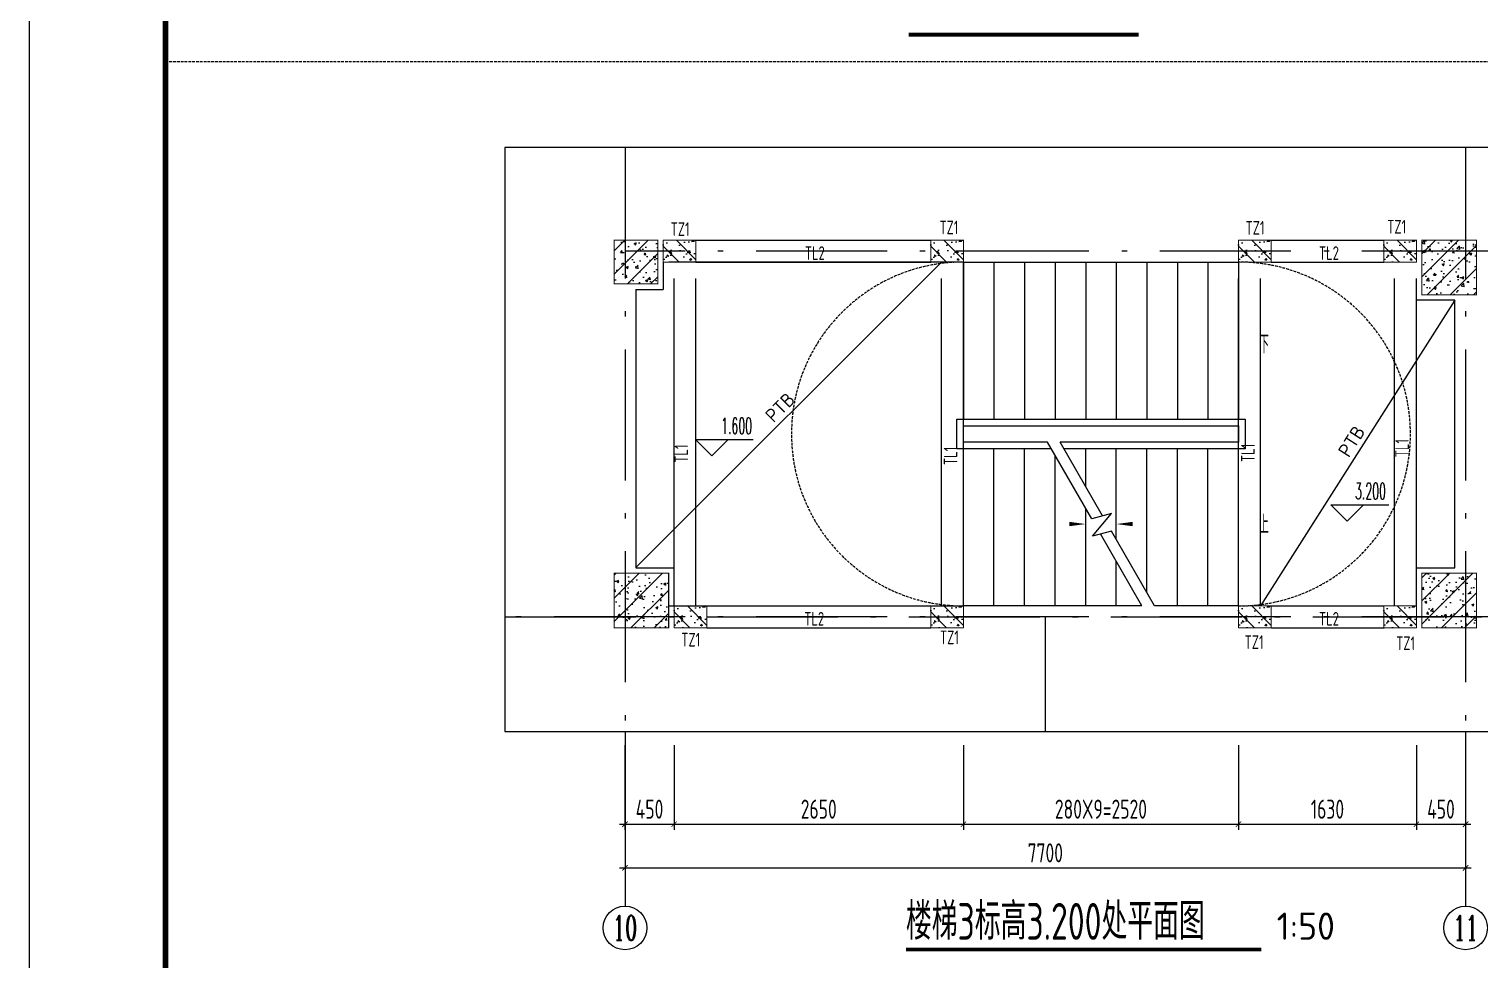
# Model space of a CAD drawing. Extents: x 169490 to 7584583, y -2399407 to 1374371.
# Drawn here: x 593778 to 607069, y 431176 to 439705 of the extents above; entities that cross this region are included whole.
import ezdxf
from ezdxf.enums import TextEntityAlignment as Align

# ---------------------------------------------------------------- set-up
doc = ezdxf.new("R2010")
doc.units = 0
doc.header["$LTSCALE"] = 100
for name, pattern in [('__DASH', [0.35, 0.25, -0.1]), ('D3轴线点划线', [18.5, 12, -3, 0.5, -3]), ('H3普通虚线', [4.2, 3, -1.2])]:
    doc.linetypes.add(name, pattern=pattern)
doc.layers.get('0').update_dxf_attribs({"linetype": 'CONTINUOUS'})
doc.layers.get('DEFPOINTS').update_dxf_attribs({"linetype": 'CONTINUOUS'})
for name, color, linetype in [('A-LM-FX(分割线)', 251, 'CONTINUOUS'), ('AXIS_TEXT', 4, 'CONTINUOUS'), ('C-AXIS(轴号)', 3, 'CONTINUOUS'), ('C-AXIS-T(字)', 7, 'CONTINUOUS'), ('C-DOTE', 8, 'D3轴线点划线'), ('DIM_ELEV', 3, 'CONTINUOUS'), ('DIM_SYMB', 3, 'CONTINUOUS'), ('DIM标注', 7, 'CONTINUOUS'), ('HATCH填充', 251, 'CONTINUOUS'), ('PUB_TEXT', 4, 'CONTINUOUS'), ('S-BEAM-LINE2', 4, 'H3普通虚线'), ('S-COLU-HATCH', 251, 'CONTINUOUS'), ('STAIR', 2, 'CONTINUOUS'), ('TXT', 3, 'CONTINUOUS'), ('图框', 140, 'CONTINUOUS')]:
    doc.layers.add(name, color=color, linetype=linetype)
doc.layers.add('S-COLU-LINE1', color=6, linetype='CONTINUOUS', lineweight=18)
doc.styles.add('_TCH_AXIS', font='COMPLEX', dxfattribs={"bigfont": 'GBCBIG'})
doc.styles.add('_TCH_DIM', font='SIMPLEX', dxfattribs={"bigfont": 'GBCBIG'})
doc.styles.add('COMPLEX', font='COMPLEX')
doc.styles.get("Standard").update_dxf_attribs({"font": 'tssdeng.shx', "width": 0.7, "bigfont": 'hztxt.shx'})
doc.styles.add('TSSD_Dimension', font='Tssdeng.shx', dxfattribs={"width": 0.7, "bigfont": 'tssdchn.shx'})
doc.styles.add('TSSD_Norm', font='tssdeng.shx', dxfattribs={"bigfont": 'hztxt.shx'})
doc.styles.add('TSSD_REIN', font='tssdeng.shx', dxfattribs={"width": 0.7, "bigfont": 'hztxt.shx'})
doc.dimstyles.new('TSSD_50_50', dxfattribs={"dimtxt": 175, "dimasz": 50, "dimexe": 50, "dimexo": 125, "dimgap": 50, "dimtad": 1, "dimdec": 0, "dimzin": 0, "dimdsep": 46, "dimtxsty": 'TSSD_Dimension', "dimblk": 'ARCHTICK', "dimblk1": 'ARCHTICK', "dimblk2": 'ARCHTICK', "dimcen": 0, "dimdle": 50, "dimclrt": 7, "dimadec": 0, "dimazin": 0, "dimtfac": 1, "dimtdec": 0, "dimtix": 1, "dimtmove": 2, "dimatfit": 3, "dimfxl": 1, "dimtolj": 1, "dimtzin": 0, "dimarcsym": 0})
pattern_1 = [(50, (-5252822.5, 2475114.26), (215.178055, -18.8256405), [22.5, -247.5]), (355, (-5252822.5, 2475114.26), (-41.6254, 225.65764), [18, -198]), (100.4514, (-5252804.56, 2475112.69), (173.5528145, 206.8318626), [19.122057, -210.3426336]), (46.1842, (-5252822.5, 2475174.26), (320.172315, -49.655704), [33.75, -371.25]), (96.6356, (-5252795.8, 2475170.12), (280.398812, 292.235361), [28.683086, -315.5139]), (351.1842, (-5252822.5, 2475174.26), (280.398584, 292.23558), [27, -297]), (21, (-5252792.5, 2475159.26), (179.0721156, -120.785667), [22.5, -247.5]), (326, (-5252792.5, 2475159.26), (72.9945996, 217.5450135), [18, -198]), (71.4514, (-5252777.57, 2475149.2), (252.0667886, 96.759149), [19.122057, -210.3426336]), (37.5, (-5252822.494, 2475114.26), (3.6479566, 99.86815615), [0, -195.6, 0, -201, 0, -198.75]), (7.5, (-5252822.49, 2475114.26), (78.9208612, 118.3235136), [0, -114.6, 0, -191.1, 0, -75.75]), (327.5, (-5252889.394, 2475114.26), (160.1467309, -6.7664615), [0, -75, 0, -234, 0, -310.5]), (317.5, (-5252919.4, 2475114.26), (174.9558508, 30.0314947), [0, -97.5, 0, -155.4, 0, -220.5]), (45, (-5252822.5, 2475114.26), (-106.066017, 106.066017), [])]

# ---------------------------------------------------------------- blocks, each defined once
blk = doc.blocks.new('_ARCHTICK')
at = {"const_width": 0.15}
blk.add_lwpolyline([(-0.5, -0.5), (0.5, 0.5)], dxfattribs=at)
blk = doc.blocks.new('*D866')
at = {"layer": 'DEFPOINTS', "color": 0, "ltscale": 10, "transparency": 16777216}
for p in [(599237, 433270), (599687, 433270), (599687, 432420)]:
    blk.add_point(p, dxfattribs=at)
at = {"layer": 'DIM标注', "color": 0, "lineweight": -2, "ltscale": 10, "transparency": 16777216}
for p, q in [((599237, 433145), (599237, 432370)), ((599687, 433145), (599687, 432370)), ((599187, 432420), (599737, 432420))]:
    blk.add_line(p, q, dxfattribs=at)
at = {"layer": 'DIM标注', "color": 0, "lineweight": -2, "ltscale": 10, "transparency": 16777216, "xscale": 50, "yscale": 50, "zscale": 50, "rotation": 180}
blk.add_blockref('_ARCHTICK', (599237, 432420), dxfattribs=at)
at = {"layer": 'DIM标注', "color": 0, "lineweight": -2, "ltscale": 10, "transparency": 16777216, "xscale": 50, "yscale": 50, "zscale": 50}
blk.add_blockref('_ARCHTICK', (599687, 432420), dxfattribs=at)
at = {"layer": 'DIM标注', "color": 7, "ltscale": 10, "transparency": 16777216, "insert": (599462, 432558), "char_height": 175, "attachment_point": 5, "style": 'TSSD_Dimension'}
blk.add_mtext('\\A1;450', dxfattribs=at)
blk = doc.blocks.new('*D867')
at = {"layer": 'DEFPOINTS', "color": 0, "ltscale": 10, "transparency": 16777216}
for p in [(602337, 433270), (604857, 433270), (604857, 432420)]:
    blk.add_point(p, dxfattribs=at)
at = {"layer": 'DIM标注', "color": 0, "lineweight": -2, "ltscale": 10, "transparency": 16777216}
for p, q in [((602337, 433145), (602337, 432370)), ((604857, 433145), (604857, 432370)), ((602287, 432420), (604907, 432420))]:
    blk.add_line(p, q, dxfattribs=at)
at = {"layer": 'DIM标注', "color": 0, "lineweight": -2, "ltscale": 10, "transparency": 16777216, "xscale": 50, "yscale": 50, "zscale": 50, "rotation": 180}
blk.add_blockref('_ARCHTICK', (602337, 432420), dxfattribs=at)
at = {"layer": 'DIM标注', "color": 0, "lineweight": -2, "ltscale": 10, "transparency": 16777216, "xscale": 50, "yscale": 50, "zscale": 50}
blk.add_blockref('_ARCHTICK', (604857, 432420), dxfattribs=at)
at = {"layer": 'DIM标注', "color": 7, "ltscale": 10, "transparency": 16777216, "insert": (603597, 432558), "char_height": 175, "attachment_point": 5, "style": 'TSSD_Dimension'}
blk.add_mtext('\\A1;280X9=2520', dxfattribs=at)
blk = doc.blocks.new('*D868')
at = {"layer": 'DEFPOINTS', "color": 0, "ltscale": 10, "transparency": 16777216}
for p in [(606487, 433270), (606937, 433270), (606937, 432420)]:
    blk.add_point(p, dxfattribs=at)
at = {"layer": 'DIM标注', "color": 0, "lineweight": -2, "ltscale": 10, "transparency": 16777216}
for p, q in [((606487, 433145), (606487, 432370)), ((606937, 433145), (606937, 432370)), ((606437, 432420), (606987, 432420))]:
    blk.add_line(p, q, dxfattribs=at)
at = {"layer": 'DIM标注', "color": 0, "lineweight": -2, "ltscale": 10, "transparency": 16777216, "xscale": 50, "yscale": 50, "zscale": 50, "rotation": 180}
blk.add_blockref('_ARCHTICK', (606487, 432420), dxfattribs=at)
at = {"layer": 'DIM标注', "color": 0, "lineweight": -2, "ltscale": 10, "transparency": 16777216, "xscale": 50, "yscale": 50, "zscale": 50}
blk.add_blockref('_ARCHTICK', (606937, 432420), dxfattribs=at)
at = {"layer": 'DIM标注', "color": 7, "ltscale": 10, "transparency": 16777216, "insert": (606712, 432558), "char_height": 175, "attachment_point": 5, "style": 'TSSD_Dimension'}
blk.add_mtext('\\A1;450', dxfattribs=at)
blk = doc.blocks.new('*D869')
at = {"layer": 'DEFPOINTS', "color": 0, "ltscale": 10, "transparency": 16777216}
for p in [(599237.469923, 433270.218571), (606937.469923, 433270.218571), (606937.469923, 432020.218571)]:
    blk.add_point(p, dxfattribs=at)
at = {"layer": 'DIM标注', "color": 0, "lineweight": -2, "ltscale": 10, "transparency": 16777216}
for p, q in [((599237.469923, 433145.218571), (599237.469923, 431970.218571)), ((606937.469923, 433145.218571), (606937.469923, 431970.218571)), ((599187.469923, 432020.218571), (606987.469923, 432020.218571))]:
    blk.add_line(p, q, dxfattribs=at)
at = {"layer": 'DIM标注', "color": 0, "lineweight": -2, "ltscale": 10, "transparency": 16777216, "xscale": 50, "yscale": 50, "zscale": 50, "rotation": 180}
blk.add_blockref('_ARCHTICK', (599237.469923, 432020.218571), dxfattribs=at)
at = {"layer": 'DIM标注', "color": 0, "lineweight": -2, "ltscale": 10, "transparency": 16777216, "xscale": 50, "yscale": 50, "zscale": 50}
blk.add_blockref('_ARCHTICK', (606937.469923, 432020.218571), dxfattribs=at)
at = {"layer": 'DIM标注', "color": 7, "ltscale": 10, "transparency": 16777216, "insert": (603087.469923, 432157.718571), "char_height": 175, "attachment_point": 5, "style": 'TSSD_Dimension'}
blk.add_mtext('\\A1;7700', dxfattribs=at)
blk = doc.blocks.new('_AXISO')
blk.add_circle((0, 0), 0.5)
at = {"layer": 'AXIS_TEXT', "style": 'COMPLEX', "width": 1.041667}
blk.add_attdef('A', text='', height=0.56, dxfattribs=at).set_placement((-0.25, -0.28), (0.25, -0.28), align=Align.FIT)
blk = doc.blocks.new('*D892')
at = {"layer": 'DEFPOINTS', "color": 0, "ltscale": 10, "transparency": 16777216}
for p in [(604857, 433270), (606487, 433270), (606487, 432420)]:
    blk.add_point(p, dxfattribs=at)
at = {"layer": 'DIM标注', "color": 0, "lineweight": -2, "ltscale": 10, "transparency": 16777216}
for p, q in [((604857, 433145), (604857, 432370)), ((606487, 433145), (606487, 432370)), ((604807, 432420), (606537, 432420))]:
    blk.add_line(p, q, dxfattribs=at)
at = {"layer": 'DIM标注', "color": 0, "lineweight": -2, "ltscale": 10, "transparency": 16777216, "xscale": 50, "yscale": 50, "zscale": 50, "rotation": 180}
blk.add_blockref('_ARCHTICK', (604857, 432420), dxfattribs=at)
at = {"layer": 'DIM标注', "color": 0, "lineweight": -2, "ltscale": 10, "transparency": 16777216, "xscale": 50, "yscale": 50, "zscale": 50}
blk.add_blockref('_ARCHTICK', (606487, 432420), dxfattribs=at)
at = {"layer": 'DIM标注', "color": 7, "ltscale": 10, "transparency": 16777216, "insert": (605672, 432558), "char_height": 175, "attachment_point": 5, "style": 'TSSD_Dimension'}
blk.add_mtext('\\A1;1630', dxfattribs=at)
blk = doc.blocks.new('*D893')
at = {"layer": 'DEFPOINTS', "color": 0, "ltscale": 10, "transparency": 16777216}
for p in [(599687, 433270), (602337, 433270), (602337, 432420)]:
    blk.add_point(p, dxfattribs=at)
at = {"layer": 'DIM标注', "color": 0, "lineweight": -2, "ltscale": 10, "transparency": 16777216}
for p, q in [((599687, 433145), (599687, 432370)), ((602337, 433145), (602337, 432370)), ((599637, 432420), (602387, 432420))]:
    blk.add_line(p, q, dxfattribs=at)
at = {"layer": 'DIM标注', "color": 0, "lineweight": -2, "ltscale": 10, "transparency": 16777216, "xscale": 50, "yscale": 50, "zscale": 50, "rotation": 180}
blk.add_blockref('_ARCHTICK', (599687, 432420), dxfattribs=at)
at = {"layer": 'DIM标注', "color": 0, "lineweight": -2, "ltscale": 10, "transparency": 16777216, "xscale": 50, "yscale": 50, "zscale": 50}
blk.add_blockref('_ARCHTICK', (602337, 432420), dxfattribs=at)
at = {"layer": 'DIM标注', "color": 7, "ltscale": 10, "transparency": 16777216, "insert": (601012, 432558), "char_height": 175, "attachment_point": 5, "style": 'TSSD_Dimension'}
blk.add_mtext('\\A1;2650', dxfattribs=at)

msp = doc.modelspace()

# ---------------------------------------------------------------- hatches: boundary and pattern name
at = {"layer": 'HATCH填充', "ltscale": 10}
h = msp.add_hatch(dxfattribs=at)
h.set_pattern_fill('ARMORED', color=256, scale=25, angle=-90, style=0)
h.set_pattern_definition([(320, (2825484.61, 6091992.77), (-15.6880337, -179.3150457), [18.75, -206.25]), (265, (2825484.6, 6091992.77), (188.0480334, 34.6878334), [15, -165]), (10.4514, (2825483.3, 6091977.83), (172.3598855, -144.6273454), [15.9350475, -175.285528]), (316.1842, (2825534.6, 6091992.77), (-41.3797536, -266.810262), [28.125, -309.375]), (6.6356, (2825531.16, 6091970.54), (243.529468, -233.665676), [23.902572, -262.92825]), (261.1842, (2825534.6, 6091992.77), (243.52965, -233.665486), [22.5, -247.5]), (291, (2825522.11, 6091967.77), (-100.6547227, -149.226763), [18.75, -206.25]), (236, (2825522.1, 6091967.77), (181.287511, -60.828833), [15, -165]), (341.4514, (2825513.72, 6091955.34), (80.632624, -210.055657), [15.9350475, -175.285528]), (307.5, (2825484.61, 6091992.77), (83.22346346, -3.0399638), [0, -163, 0, -167.5, 0, -165.625]), (277.5, (2825484.61, 6091992.77), (98.602928, -65.7673844), [0, -95.5, 0, -159.25, 0, -63.125]), (237.5, (2825484.61, 6092048.52), (-5.6387179, -133.45560904), [0, -62.5, 0, -195, 0, -258.75]), (227.5, (2825484.61, 6092073.52), (25.0262456, -145.7965423), [0, -81.25, 0, -129.5, 0, -183.75]), (315, (2825484.61, 6091992.77), (88.3883476, 88.3883476), [])])
h.paths.add_polyline_path([(599887.5, 437770.2), (599887.5, 437570.2), (599587.5, 437570.2), (599587.5, 437770.2)])
h = msp.add_hatch(dxfattribs=at)
h.set_pattern_fill('ARMORED', color=256, scale=25, angle=-90, style=0)
h.set_pattern_definition([(320, (2827934.61, 6091992.77), (-15.6880337, -179.3150457), [18.75, -206.25]), (265, (2827934.6, 6091992.77), (188.0480334, 34.6878334), [15, -165]), (10.4514, (2827933.3, 6091977.83), (172.3598855, -144.6273454), [15.9350475, -175.285528]), (316.1842, (2827984.6, 6091992.77), (-41.3797536, -266.810262), [28.125, -309.375]), (6.6356, (2827981.16, 6091970.54), (243.529468, -233.665676), [23.902572, -262.92825]), (261.1842, (2827984.6, 6091992.77), (243.52965, -233.665486), [22.5, -247.5]), (291, (2827972.11, 6091967.77), (-100.6547227, -149.226763), [18.75, -206.25]), (236, (2827972.1, 6091967.77), (181.287511, -60.828833), [15, -165]), (341.4514, (2827963.72, 6091955.34), (80.632624, -210.055657), [15.9350475, -175.285528]), (307.5, (2827934.61, 6091992.77), (83.22346346, -3.0399638), [0, -163, 0, -167.5, 0, -165.625]), (277.5, (2827934.61, 6091992.77), (98.602928, -65.7673844), [0, -95.5, 0, -159.25, 0, -63.125]), (237.5, (2827934.61, 6092048.52), (-5.6387179, -133.45560904), [0, -62.5, 0, -195, 0, -258.75]), (227.5, (2827934.61, 6092073.52), (25.0262456, -145.7965423), [0, -81.25, 0, -129.5, 0, -183.75]), (315, (2827934.61, 6091992.77), (88.3883476, 88.3883476), [])])
h.paths.add_polyline_path([(602337.5, 437770.2), (602337.5, 437570.2), (602037.5, 437570.2), (602037.5, 437770.2)])
h = msp.add_hatch(dxfattribs=at)
h.set_pattern_fill('ARMORED', color=256, scale=25, angle=-90, style=0)
h.set_pattern_definition([(320, (2830754.61, 6091992.77), (-15.6880337, -179.3150457), [18.75, -206.25]), (265, (2830754.6, 6091992.77), (188.0480334, 34.6878334), [15, -165]), (10.4514, (2830753.3, 6091977.83), (172.3598855, -144.6273454), [15.9350475, -175.285528]), (316.1842, (2830804.6, 6091992.77), (-41.3797536, -266.810262), [28.125, -309.375]), (6.6356, (2830801.16, 6091970.54), (243.529468, -233.665676), [23.902572, -262.92825]), (261.1842, (2830804.6, 6091992.77), (243.52965, -233.665486), [22.5, -247.5]), (291, (2830792.11, 6091967.77), (-100.6547227, -149.226763), [18.75, -206.25]), (236, (2830792.1, 6091967.77), (181.287511, -60.828833), [15, -165]), (341.4514, (2830783.72, 6091955.34), (80.632624, -210.055657), [15.9350475, -175.285528]), (307.5, (2830754.61, 6091992.77), (83.22346346, -3.0399638), [0, -163, 0, -167.5, 0, -165.625]), (277.5, (2830754.61, 6091992.77), (98.602928, -65.7673844), [0, -95.5, 0, -159.25, 0, -63.125]), (237.5, (2830754.61, 6092048.52), (-5.6387179, -133.45560904), [0, -62.5, 0, -195, 0, -258.75]), (227.5, (2830754.61, 6092073.52), (25.0262456, -145.7965423), [0, -81.25, 0, -129.5, 0, -183.75]), (315, (2830754.61, 6091992.77), (88.3883476, 88.3883476), [])])
h.paths.add_polyline_path([(605157.5, 437770.2), (605157.5, 437570.2), (604857.5, 437570.2), (604857.5, 437770.2)])
h = msp.add_hatch(dxfattribs=at)
h.set_pattern_fill('ARMORED', color=256, scale=25, angle=-90, style=0)
h.set_pattern_definition([(320, (2832084.61, 6091992.77), (-15.6880337, -179.3150457), [18.75, -206.25]), (265, (2832084.6, 6091992.77), (188.0480334, 34.6878334), [15, -165]), (10.4514, (2832083.3, 6091977.83), (172.3598855, -144.6273454), [15.9350475, -175.285528]), (316.1842, (2832134.6, 6091992.77), (-41.3797536, -266.810262), [28.125, -309.375]), (6.6356, (2832131.16, 6091970.54), (243.529468, -233.665676), [23.902572, -262.92825]), (261.1842, (2832134.6, 6091992.77), (243.52965, -233.665486), [22.5, -247.5]), (291, (2832122.11, 6091967.77), (-100.6547227, -149.226763), [18.75, -206.25]), (236, (2832122.1, 6091967.77), (181.287511, -60.828833), [15, -165]), (341.4514, (2832113.72, 6091955.34), (80.632624, -210.055657), [15.9350475, -175.285528]), (307.5, (2832084.61, 6091992.77), (83.22346346, -3.0399638), [0, -163, 0, -167.5, 0, -165.625]), (277.5, (2832084.61, 6091992.77), (98.602928, -65.7673844), [0, -95.5, 0, -159.25, 0, -63.125]), (237.5, (2832084.61, 6092048.52), (-5.6387179, -133.45560904), [0, -62.5, 0, -195, 0, -258.75]), (227.5, (2832084.61, 6092073.52), (25.0262456, -145.7965423), [0, -81.25, 0, -129.5, 0, -183.75]), (315, (2832084.61, 6091992.77), (88.3883476, 88.3883476), [])])
h.paths.add_polyline_path([(606487.5, 437770.2), (606487.5, 437570.2), (606187.5, 437570.2), (606187.5, 437770.2)])
h = msp.add_hatch(dxfattribs=at)
h.set_pattern_fill('ARMORED', color=256, scale=25, angle=-90, style=0)
h.set_pattern_definition([(320, (2825584.61, 6088642.77), (-15.6880337, -179.3150457), [18.75, -206.25]), (265, (2825584.6, 6088642.77), (188.0480334, 34.6878334), [15, -165]), (10.4514, (2825583.3, 6088627.83), (172.3598855, -144.6273454), [15.9350475, -175.285528]), (316.1842, (2825634.6, 6088642.77), (-41.3797536, -266.810262), [28.125, -309.375]), (6.6356, (2825631.16, 6088620.54), (243.529468, -233.665676), [23.902572, -262.92825]), (261.1842, (2825634.6, 6088642.77), (243.52965, -233.665486), [22.5, -247.5]), (291, (2825622.11, 6088617.77), (-100.6547227, -149.226763), [18.75, -206.25]), (236, (2825622.1, 6088617.77), (181.287511, -60.828833), [15, -165]), (341.4514, (2825613.72, 6088605.34), (80.632624, -210.055657), [15.9350475, -175.285528]), (307.5, (2825584.61, 6088642.77), (83.22346346, -3.0399638), [0, -163, 0, -167.5, 0, -165.625]), (277.5, (2825584.61, 6088642.77), (98.602928, -65.7673844), [0, -95.5, 0, -159.25, 0, -63.125]), (237.5, (2825584.61, 6088698.52), (-5.6387179, -133.45560904), [0, -62.5, 0, -195, 0, -258.75]), (227.5, (2825584.61, 6088723.52), (25.0262456, -145.7965423), [0, -81.25, 0, -129.5, 0, -183.75]), (315, (2825584.61, 6088642.77), (88.3883476, 88.3883476), [])])
h.paths.add_polyline_path([(599987.5, 434420.2), (599987.5, 434220.2), (599687.5, 434220.2), (599687.5, 434420.2)])
h = msp.add_hatch(dxfattribs=at)
h.set_pattern_fill('ARMORED', color=256, scale=25, angle=-90, style=0)
h.set_pattern_definition([(320, (2827934.61, 6088642.77), (-15.6880337, -179.3150457), [18.75, -206.25]), (265, (2827934.6, 6088642.77), (188.0480334, 34.6878334), [15, -165]), (10.4514, (2827933.3, 6088627.83), (172.3598855, -144.6273454), [15.9350475, -175.285528]), (316.1842, (2827984.6, 6088642.77), (-41.3797536, -266.810262), [28.125, -309.375]), (6.6356, (2827981.16, 6088620.54), (243.529468, -233.665676), [23.902572, -262.92825]), (261.1842, (2827984.6, 6088642.77), (243.52965, -233.665486), [22.5, -247.5]), (291, (2827972.11, 6088617.77), (-100.6547227, -149.226763), [18.75, -206.25]), (236, (2827972.1, 6088617.77), (181.287511, -60.828833), [15, -165]), (341.4514, (2827963.72, 6088605.34), (80.632624, -210.055657), [15.9350475, -175.285528]), (307.5, (2827934.61, 6088642.77), (83.22346346, -3.0399638), [0, -163, 0, -167.5, 0, -165.625]), (277.5, (2827934.61, 6088642.77), (98.602928, -65.7673844), [0, -95.5, 0, -159.25, 0, -63.125]), (237.5, (2827934.61, 6088698.52), (-5.6387179, -133.45560904), [0, -62.5, 0, -195, 0, -258.75]), (227.5, (2827934.61, 6088723.52), (25.0262456, -145.7965423), [0, -81.25, 0, -129.5, 0, -183.75]), (315, (2827934.61, 6088642.77), (88.3883476, 88.3883476), [])])
h.paths.add_polyline_path([(602337.5, 434420.2), (602337.5, 434220.2), (602037.5, 434220.2), (602037.5, 434420.2)])
h = msp.add_hatch(dxfattribs=at)
h.set_pattern_fill('ARMORED', color=256, scale=25, angle=-90, style=0)
h.set_pattern_definition([(320, (2830754.61, 6088642.77), (-15.6880337, -179.3150457), [18.75, -206.25]), (265, (2830754.6, 6088642.77), (188.0480334, 34.6878334), [15, -165]), (10.4514, (2830753.3, 6088627.83), (172.3598855, -144.6273454), [15.9350475, -175.285528]), (316.1842, (2830804.6, 6088642.77), (-41.3797536, -266.810262), [28.125, -309.375]), (6.6356, (2830801.16, 6088620.54), (243.529468, -233.665676), [23.902572, -262.92825]), (261.1842, (2830804.6, 6088642.77), (243.52965, -233.665486), [22.5, -247.5]), (291, (2830792.11, 6088617.77), (-100.6547227, -149.226763), [18.75, -206.25]), (236, (2830792.1, 6088617.77), (181.287511, -60.828833), [15, -165]), (341.4514, (2830783.72, 6088605.34), (80.632624, -210.055657), [15.9350475, -175.285528]), (307.5, (2830754.61, 6088642.77), (83.22346346, -3.0399638), [0, -163, 0, -167.5, 0, -165.625]), (277.5, (2830754.61, 6088642.77), (98.602928, -65.7673844), [0, -95.5, 0, -159.25, 0, -63.125]), (237.5, (2830754.61, 6088698.52), (-5.6387179, -133.45560904), [0, -62.5, 0, -195, 0, -258.75]), (227.5, (2830754.61, 6088723.52), (25.0262456, -145.7965423), [0, -81.25, 0, -129.5, 0, -183.75]), (315, (2830754.61, 6088642.77), (88.3883476, 88.3883476), [])])
h.paths.add_polyline_path([(605157.5, 434420.2), (605157.5, 434220.2), (604857.5, 434220.2), (604857.5, 434420.2)])
h = msp.add_hatch(dxfattribs=at)
h.set_pattern_fill('ARMORED', color=256, scale=25, angle=-90, style=0)
h.set_pattern_definition([(320, (2832084.61, 6088642.77), (-15.6880337, -179.3150457), [18.75, -206.25]), (265, (2832084.6, 6088642.77), (188.0480334, 34.6878334), [15, -165]), (10.4514, (2832083.3, 6088627.83), (172.3598855, -144.6273454), [15.9350475, -175.285528]), (316.1842, (2832134.6, 6088642.77), (-41.3797536, -266.810262), [28.125, -309.375]), (6.6356, (2832131.16, 6088620.54), (243.529468, -233.665676), [23.902572, -262.92825]), (261.1842, (2832134.6, 6088642.77), (243.52965, -233.665486), [22.5, -247.5]), (291, (2832122.11, 6088617.77), (-100.6547227, -149.226763), [18.75, -206.25]), (236, (2832122.1, 6088617.77), (181.287511, -60.828833), [15, -165]), (341.4514, (2832113.72, 6088605.34), (80.632624, -210.055657), [15.9350475, -175.285528]), (307.5, (2832084.61, 6088642.77), (83.22346346, -3.0399638), [0, -163, 0, -167.5, 0, -165.625]), (277.5, (2832084.61, 6088642.77), (98.602928, -65.7673844), [0, -95.5, 0, -159.25, 0, -63.125]), (237.5, (2832084.61, 6088698.52), (-5.6387179, -133.45560904), [0, -62.5, 0, -195, 0, -258.75]), (227.5, (2832084.61, 6088723.52), (25.0262456, -145.7965423), [0, -81.25, 0, -129.5, 0, -183.75]), (315, (2832084.61, 6088642.77), (88.3883476, 88.3883476), [])])
h.paths.add_polyline_path([(606487.5, 434420.2), (606487.5, 434220.2), (606187.5, 434220.2), (606187.5, 434420.2)])
at = {"layer": 'S-COLU-HATCH', "ltscale": 10}
h = msp.add_hatch(dxfattribs=at)
h.set_pattern_fill('ARMORED', color=256, scale=30)
h.set_pattern_definition(pattern_1)
h.paths.add_polyline_path([(599137.5, 437770.2), (599537.5, 437770.2), (599537.5, 437370.2), (599137.5, 437370.2)])
h = msp.add_hatch(dxfattribs=at)
h.set_pattern_fill('ARMORED', color=256, scale=30)
h.set_pattern_definition(pattern_1)
h.paths.add_polyline_path([(606537.5, 437770.2), (607037.5, 437770.2), (607037.5, 437270.2), (606537.5, 437270.2)])
h = msp.add_hatch(dxfattribs=at)
h.set_pattern_fill('ARMORED', color=256, scale=30)
h.set_pattern_definition(pattern_1)
h.paths.add_polyline_path([(599137.5, 434720.2), (599637.5, 434720.2), (599637.5, 434220.2), (599137.5, 434220.2)])
h = msp.add_hatch(dxfattribs=at)
h.set_pattern_fill('ARMORED', color=256, scale=30)
h.set_pattern_definition(pattern_1)
h.paths.add_polyline_path([(606537.5, 434720.2), (607037.5, 434720.2), (607037.5, 434220.2), (606537.5, 434220.2)])

# ---------------------------------------------------------------- linework, layer by layer
at = {"ltscale": 10}
msp.add_lwpolyline([(598137.5, 433270.2), (609037.5, 433270.2), (609037.5, 438620.2), (598137.5, 438620.2)], close=True, dxfattribs=at)
at = {"layer": 'A-LM-FX(分割线)', "linetype": '__DASH'}
msp.add_lwpolyline([(595027.8, 439407.6), (631830.2, 439407.6)], dxfattribs=at)
at = {"layer": 'C-AXIS(轴号)'}
for p, q in [((599237.5, 433270.2), (599237.5, 431670.2)), ((606937.5, 433270.2), (606937.5, 431670.2))]:
    msp.add_line(p, q, dxfattribs=at)
at = {"layer": 'C-DOTE'}
for p, q in [((599237.5, 438620.2), (599237.5, 433270.2)), ((606937.5, 438620.2), (606937.5, 433270.2)), ((606937.5, 438620.2), (606937.5, 433270.2)), ((609037.5, 437670.2), (599237.5, 437670.2)), ((609037.5, 437670.2), (599237.5, 437670.2)), ((598137.5, 434320.2), (609037.5, 434320.2)), ((609037.5, 434320.2), (598137.5, 434320.2)), ((603087.5, 434320.2), (603087.5, 433270.2))]:
    msp.add_line(p, q, dxfattribs=at)
at = {"layer": 'DIM_ELEV'}
for p, q in [((600032.7, 435795.7), (599882.7, 435945.7)), ((599882.7, 435945.7), (600412.8, 435945.7)), ((600032.7, 435795.7), (600182.7, 435945.7)), ((605853.6, 435197.4), (605703.6, 435347.4)), ((605703.6, 435347.4), (606233.7, 435347.4)), ((605853.6, 435197.4), (606003.6, 435347.4))]:
    msp.add_line(p, q, dxfattribs=at)
at = {"layer": 'DIM_SYMB', "const_width": 35}
for points in [[(601835.2, 439654.1), (603941.3, 439654.1)], [(601810.8, 431272.5), (605066.8, 431272.5)]]:
    msp.add_lwpolyline(points, dxfattribs=at)
at = {"layer": 'DIM_SYMB'}
for points in [[(604997.5, 436820.2, 0, 0, 0), (600837.5, 436820.2, 0, 0, 0), (600837.5, 435170.2, 0, 0, 0), (603457.5, 435170.2, 0, 40, 0), (603307.5, 435170.2, 0, 0, 0)], [(604997.5, 435170.2, 0, 0, 0), (603737.5, 435170.2, 0, 40, 0), (603887.5, 435170.2, 0, 0, 0)]]:
    msp.add_lwpolyline(points, format="xyseb", dxfattribs=at)
at = {"layer": 'S-BEAM-LINE2', "ltscale": 10}
for p, q in [((599687.5, 434420.2), (599687.5, 437570.2)), ((599887.5, 434420.2), (599887.5, 437570.2)), ((602137.5, 434420.2), (602137.5, 437570.2)), ((602337.5, 434420.2), (602337.5, 437570.2)), ((604857.5, 434420.2), (604857.5, 437570.2)), ((605057.5, 434420.2), (605057.5, 437570.2)), ((606287.5, 434420.2), (606287.5, 437570.2)), ((606487.5, 434420.2), (606487.5, 437570.2))]:
    msp.add_line(p, q, dxfattribs=at)
for points in [[(599887.5, 437770.2), (602037.5, 437770.2)], [(605157.5, 437770.2), (606187.5, 437770.2)], [(599887.5, 437570.2), (602037.5, 437570.2)], [(605157.5, 437570.2), (606187.5, 437570.2)], [(599987.5, 434420.2), (602037.5, 434420.2)], [(605160.4, 434420.2), (606190.4, 434420.2)], [(599987.5, 434220.2), (602037.5, 434220.2)], [(605160.4, 434220.2), (606190.4, 434220.2)]]:
    msp.add_lwpolyline(points, dxfattribs=at)
at = {"layer": 'S-COLU-LINE1', "color": 2, "const_width": 10}
for points in [[(599137.5, 437770.2), (599537.5, 437770.2), (599537.5, 437370.2), (599137.5, 437370.2)], [(606537.5, 437770.2), (607037.5, 437770.2), (607037.5, 437270.2), (606537.5, 437270.2)], [(599137.5, 434720.2), (599637.5, 434720.2), (599637.5, 434220.2), (599137.5, 434220.2)], [(606537.5, 434720.2), (607037.5, 434720.2), (607037.5, 434220.2), (606537.5, 434220.2)]]:
    msp.add_lwpolyline(points, close=True, dxfattribs=at)
at = {"layer": 'S-COLU-LINE1', "ltscale": 10}
for points in [[(599887.5, 437770.2), (599887.5, 437570.2), (599587.5, 437570.2), (599587.5, 437770.2)], [(602337.5, 437770.2), (602337.5, 437570.2), (602037.5, 437570.2), (602037.5, 437770.2)], [(605157.5, 437770.2), (605157.5, 437570.2), (604857.5, 437570.2), (604857.5, 437770.2)], [(606487.5, 437770.2), (606487.5, 437570.2), (606187.5, 437570.2), (606187.5, 437770.2)], [(599987.5, 434420.2), (599987.5, 434220.2), (599687.5, 434220.2), (599687.5, 434420.2)], [(602337.5, 434420.2), (602337.5, 434220.2), (602037.5, 434220.2), (602037.5, 434420.2)], [(605157.5, 434420.2), (605157.5, 434220.2), (604857.5, 434220.2), (604857.5, 434420.2)], [(606487.5, 434420.2), (606487.5, 434220.2), (606187.5, 434220.2), (606187.5, 434420.2)]]:
    msp.add_lwpolyline(points, close=True, dxfattribs=at)
at = {"layer": 'STAIR'}
for p, q in [((602337.5, 437570.2), (599637.5, 437570.2)), ((602337.5, 437570.2), (604857.5, 437570.2)), ((602337.5, 437570.2), (602337.5, 436130.2)), ((602337.5, 436130.2), (602337.5, 437570.2)), ((602617.5, 437570.2), (602617.5, 436130.2)), ((602897.5, 437570.2), (602897.5, 436130.2)), ((603177.5, 437570.2), (603177.5, 436130.2)), ((603457.5, 437570.2), (603457.5, 436130.2)), ((603737.5, 437570.2), (603737.5, 436130.2)), ((604017.5, 437570.2), (604017.5, 436130.2)), ((604297.5, 437570.2), (604297.5, 436130.2)), ((604577.5, 437570.2), (604577.5, 436130.2)), ((604857.5, 437570.2), (604857.5, 436130.2)), ((602277.5, 435860.2), (602277.5, 436130.2)), ((602277.5, 436130.2), (604917.5, 436130.2)), ((604917.5, 436130.2), (604917.5, 435860.2)), ((602337.5, 436070.2), (604857.5, 436070.2)), ((602337.5, 435920.2), (602337.5, 436070.2)), ((602337.5, 436070.2), (604857.5, 436070.2)), ((602337.5, 435920.2), (602337.5, 436070.2)), ((604857.5, 436070.2), (604857.5, 435920.2)), ((604857.5, 435920.2), (604857.5, 436070.2)), ((603141.4, 435860.2), (602277.5, 435860.2)), ((603106.7, 435920.2), (602337.5, 435920.2)), ((603106.7, 435920.2), (602337.5, 435920.2)), ((602337.5, 434420.2), (602337.5, 435860.2)), ((602337.5, 434420.2), (602337.5, 435860.2)), ((602617.5, 434420.2), (602617.5, 435860.2)), ((602897.5, 434420.2), (602897.5, 435860.2)), ((603512.5, 435217.3), (603106.7, 435920.2)), ((604857.5, 435920.2), (603222.2, 435920.2)), ((603612.5, 435244.1), (603222.2, 435920.2)), ((604857.5, 435920.2), (603222.2, 435920.2)), ((604917.5, 435860.2), (603256.8, 435860.2)), ((603457.5, 435512.7), (603457.5, 435860.2)), ((603737.5, 435027.7), (603737.5, 435860.2)), ((604017.5, 434542.8), (604017.5, 435860.2)), ((604297.5, 434420.2), (604297.5, 435860.2)), ((604577.5, 434420.2), (604577.5, 435860.2)), ((604857.5, 434420.2), (604857.5, 435860.2)), ((603177.5, 434420.2), (603177.5, 435797.7)), ((603457.5, 434420.2), (603457.5, 435312.7)), ((603692.9, 435265.7), (603512.5, 435217.3)), ((603520, 435059.6), (603692.9, 435265.7)), ((603692.4, 435105.8), (603520, 435059.6)), ((603972.7, 434420.2), (603592.4, 435079)), ((604088.2, 434420.2), (603692.4, 435105.8)), ((603737.5, 434420.2), (603737.5, 434827.7)), ((599637.5, 434420.2), (602337.5, 434420.2)), ((603972.7, 434420.2), (602337.5, 434420.2)), ((604857.5, 434420.2), (604088.2, 434420.2))]:
    msp.add_line(p, q, dxfattribs=at)
for points in [[(599587.5, 437570.2), (599587.5, 437320.2)], [(599337.5, 437320.2), (599587.5, 437320.2)], [(599337.5, 437320.2), (599337.5, 434770.2), (599687.5, 434770.2)], [(606487.5, 434770.2), (606837.5, 434770.2), (606837.5, 437220.2), (606487.5, 437220.2)]]:
    msp.add_lwpolyline(points, dxfattribs=at)
at = {"layer": 'STAIR', "color": 8, "linetype": '__DASH'}
for centre, start, end in [((602337.5, 435995.2), 90, 270), ((604857.5, 435995.2), 270, 90)]:
    msp.add_arc(centre, 1575, start, end, dxfattribs=at)
at = {"layer": 'TXT', "ltscale": 10}
for points in [[(599337.5, 434772), (602137.5, 437570.2)], [(606837.5, 437220.2), (605057.5, 434420.2)]]:
    msp.add_lwpolyline(points, dxfattribs=at)
at = {"layer": '图框'}
msp.add_lwpolyline([(593777.8, 419774.2), (635827.8, 419774.2), (635827.8, 449474.2), (593777.8, 449474.2)], close=True, dxfattribs=at)
at = {"layer": '图框', "const_width": 50}
msp.add_lwpolyline([(595027.8, 420274.2), (635327.8, 420274.2), (635327.8, 448974.2), (595027.8, 448974.2)], close=True, dxfattribs=at)

# ---------------------------------------------------------------- block references
at = {"layer": 'C-AXIS(轴号)'}
ref = msp.add_blockref('_AXISO', (599237.5, 431470.2), dxfattribs=dict(at, xscale=400, yscale=400, zscale=400))
ref.add_attrib('A', '10', dxfattribs={"layer": 'C-AXIS-T(字)', "height": 226.27, "style": '_TCH_AXIS', "width": 0.724138}).set_placement((599124.3, 431357.1), (599350.6, 431357.1), align=Align.FIT)
ref = msp.add_blockref('_AXISO', (606937.5, 431470.2), dxfattribs=dict(at, xscale=400, yscale=400, zscale=400))
ref.add_attrib('A', '11', dxfattribs={"layer": 'C-AXIS-T(字)', "height": 226.27, "style": '_TCH_AXIS', "width": 0.875}).set_placement((606824.3, 431357.1), (607050.6, 431357.1), align=Align.FIT)

# ---------------------------------------------------------------- texts
at = {"layer": 'PUB_TEXT', "style": '_TCH_DIM'}
for s, height, width, p in [('下', 168.8, 0.7, (605047.5, 436732.7)), ('1.600', 148.75, 0.494118, (600117.8, 435995.7)), ('3.200', 148.75, 0.494118, (605924.7, 435397.5)), ('上', 168.8, 0.7, (605047.5, 435082.7))]:
    msp.add_text(s, height=height, dxfattribs=dict(at, width=width)).set_placement(p)
at = {"layer": 'PUB_TEXT', "ltscale": 10, "style": 'TSSD_REIN', "width": 0.7}
msp.add_text('楼梯3标高3.200处平面图', height=337.589, dxfattribs=at).set_placement((601810.8, 431361.1))
at = {"layer": 'PUB_TEXT'}
msp.add_text('1:50', height=250, dxfattribs=at).set_placement((605206.8, 431361.1))
at = {"layer": 'TXT', "ltscale": 10, "style": 'TSSD_REIN', "width": 0.7}
for s, p in [('TZ1', (599655.6, 437809.7)), ('TZ1', (602117.9, 437825.3)), ('TZ1', (604922.1, 437821.3)), ('TZ1', (606219.6, 437831.6)), ('TL2', (600884.6, 437590.2)), ('TL2', (605594.6, 437590.2)), ('TL2', (600878.9, 434240.2)), ('TL2', (605594.6, 434240.2)), ('TZ1', (599752.8, 434048.3)), ('TZ1', (602122.7, 434069.3)), ('TZ1', (604913.6, 434025.9)), ('TZ1', (606301.4, 434015.7))]:
    msp.add_text(s, height=125, dxfattribs=at).set_placement(p)
at = {"layer": 'TXT', "ltscale": 10, "style": 'TSSD_Norm'}
for rotation, p in [(44.98, (600598.4, 436091.1)), (57.56, (605867.2, 435771.7))]:
    msp.add_text('PTB', height=125, rotation=rotation, dxfattribs=at).set_placement(p)
at = {"layer": 'TXT', "ltscale": 10, "style": 'TSSD_REIN', "width": 0.7}
for p in [(599815.7, 435731.2), (602282.8, 435711.1), (605006.4, 435738.4), (606418, 435782)]:
    msp.add_text('TL1', height=125, rotation=90, dxfattribs=at).set_placement(p)

# ---------------------------------------------------------------- dimensions: what is measured, and where the dimension line sits
at = {"layer": 'DIM标注', "ltscale": 10}
for p1, p2, distance, picture, middle in [((599237.5, 433270.2), (599687.5, 433270.2), -850, '*D866', (599462.5, 432557.7)), ((599237.5, 433270.2), (606937.5, 433270.2), -1250, '*D869', (603087.5, 432157.7)), ((599687.5, 433270.2), (602337.5, 433270.2), -850, '*D893', (601012.5, 432557.7)), ((604857.5, 433270.2), (606487.5, 433270.2), -850, '*D892', (605672.5, 432557.7)), ((606487.5, 433270.2), (606937.5, 433270.2), -850, '*D868', (606712.5, 432557.7))]:
    dim = msp.add_aligned_dim(p1=p1, p2=p2, distance=distance, dimstyle='TSSD_50_50', dxfattribs=at)
    dim.commit()
    dim.dimension.update_dxf_attribs({"geometry": picture, "text_midpoint": middle})
dim = msp.add_aligned_dim(p1=(602337.5, 433270.2), p2=(604857.5, 433270.2), distance=-850, text='280X9=2520', dimstyle='TSSD_50_50', dxfattribs=at)
dim.commit()
dim.dimension.update_dxf_attribs({"geometry": '*D867', "text_midpoint": (603597.5, 432557.7)})

doc.saveas('drawing.dxf')
